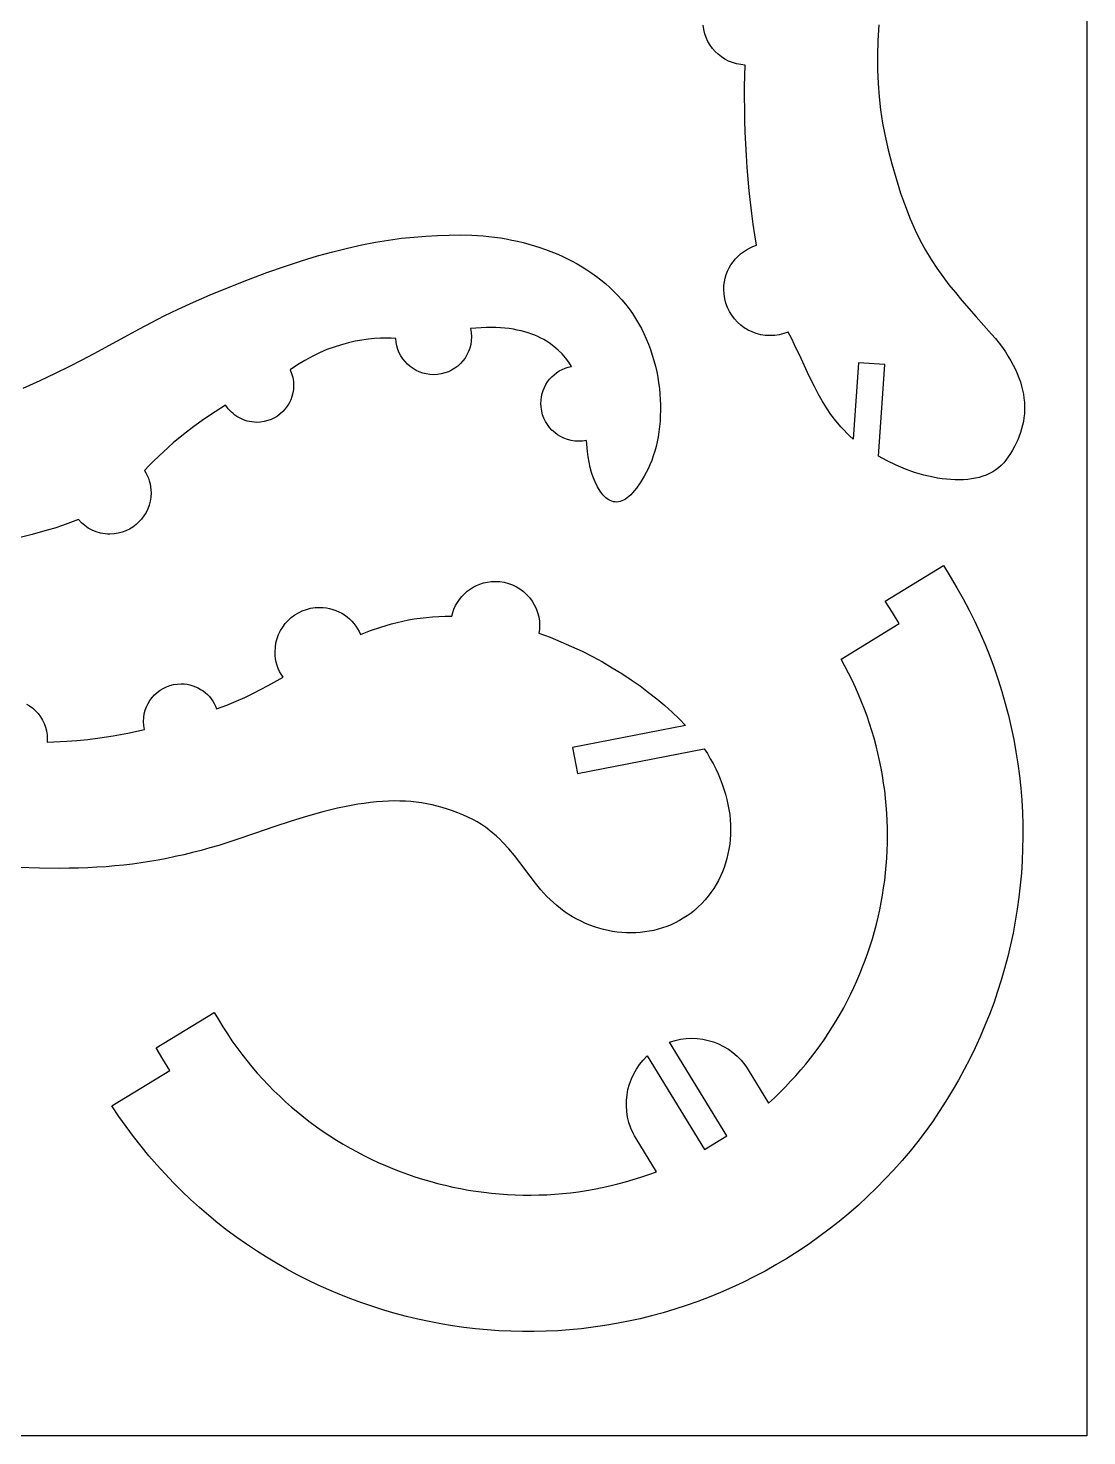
# Model space of a CAD drawing. Extents: x -3005 to 3005, y -2434 to 2434.
# Drawn here: x -1510 to -60, y -2434 to -505 of the extents above; entities that cross this region are included whole.
import ezdxf

# ---------------------------------------------------------------- set-up
doc = ezdxf.new("R2010")
doc.units = 0
doc.header["$MEASUREMENT"] = 0
doc.layers.get('0').update_dxf_attribs({"linetype": 'CONTINUOUS'})

msp = doc.modelspace()

# ---------------------------------------------------------------- linework, layer by layer
for p, q in [((-60.1, 2434), (-60.1, -2434)), ((-345, -501), (-346.2, -522.6)), ((-584.8, -507.4), (-585.6, -501.6)), ((-583.3, -513.1), (-584.8, -507.4)), ((-581.4, -518.5), (-583.3, -513.1)), ((-579, -523.7), (-581.4, -518.5)), ((-576.1, -528.6), (-579, -523.7)), ((-572.8, -533.2), (-576.1, -528.6)), ((-569.1, -537.4), (-572.8, -533.2)), ((-565, -541.3), (-569.1, -537.4)), ((-346.2, -522.6), (-346.7, -543)), ((-560.5, -544.8), (-565, -541.3)), ((-555.8, -547.9), (-560.5, -544.8)), ((-550.7, -550.5), (-555.8, -547.9)), ((-545.4, -552.7), (-550.7, -550.5)), ((-539.8, -554.3), (-545.4, -552.7)), ((-534, -555.4), (-539.8, -554.3)), ((-528.1, -556), (-534, -555.4)), ((-528.5, -570.4), (-528.1, -556)), ((-346.7, -543), (-346.7, -562.5)), ((-528.8, -585.3), (-528.5, -570.4)), ((-346.7, -562.5), (-345.9, -581.2)), ((-528.9, -600.6), (-528.8, -585.3)), ((-345.9, -581.2), (-344.6, -599.5)), ((-528.7, -616.1), (-528.9, -600.6)), ((-528.4, -631.9), (-528.7, -616.1)), ((-344.6, -599.5), (-342.5, -617.5)), ((-527.9, -647.9), (-528.4, -631.9)), ((-342.5, -617.5), (-339.8, -635.5)), ((-339.8, -635.5), (-336.3, -653.6)), ((-527.2, -664), (-527.9, -647.9)), ((-336.3, -653.6), (-332.1, -672.2)), ((-526.3, -680.1), (-527.2, -664)), ((-332.1, -672.2), (-327.1, -691.5)), ((-525.2, -696.3), (-526.3, -680.1)), ((-327.1, -691.5), (-321.4, -711.6)), ((-523.9, -712.3), (-525.2, -696.3)), ((-522.5, -728.2), (-523.9, -712.3)), ((-321.4, -711.6), (-315.1, -731.4)), ((-520.8, -743.8), (-522.5, -728.2)), ((-315.1, -731.4), (-308.7, -749.7)), ((-519, -759.2), (-520.8, -743.8)), ((-308.7, -749.7), (-302.1, -766.5)), ((-517.1, -774.2), (-519, -759.2)), ((-302.1, -766.5), (-295.3, -782)), ((-982.1, -791.6), (-965.6, -790.3)), ((-965.6, -790.3), (-949.5, -789.4)), ((-949.5, -789.4), (-933.7, -788.9)), ((-933.7, -788.9), (-918.2, -788.7)), ((-918.2, -788.7), (-902.6, -789)), ((-902.6, -789), (-887, -790.1)), ((-887, -790.1), (-871.3, -791.8)), ((-514.9, -788.8), (-517.1, -774.2)), ((-512.6, -802.9), (-514.9, -788.8)), ((-295.3, -782), (-288.2, -796.4)), ((-1092.8, -811.7), (-1072.6, -806.7)), ((-1072.6, -806.7), (-1053.1, -802.4)), ((-1053.1, -802.4), (-1034.5, -798.8)), ((-1034.5, -798.8), (-1016.4, -795.8)), ((-1016.4, -795.8), (-999, -793.4)), ((-999, -793.4), (-982.1, -791.6)), ((-871.3, -791.8), (-863.4, -792.9)), ((-863.4, -792.9), (-855.6, -794.3)), ((-855.6, -794.3), (-847.8, -795.8)), ((-847.8, -795.8), (-840, -797.4)), ((-840, -797.4), (-832.2, -799.3)), ((-832.2, -799.3), (-824.5, -801.3)), ((-824.5, -801.3), (-816.8, -803.6)), ((-816.8, -803.6), (-809.2, -806)), ((-809.2, -806), (-801.6, -808.6)), ((-801.6, -808.6), (-794.2, -811.4)), ((-530.5, -811.7), (-526.3, -809)), ((-526.3, -809), (-522, -806.7)), ((-522, -806.7), (-517.4, -804.6)), ((-517.4, -804.6), (-512.6, -802.9)), ((-288.2, -796.4), (-281, -809.8)), ((-281, -809.8), (-273.4, -822.5)), ((-1159, -831.8), (-1135.9, -824.2)), ((-1135.9, -824.2), (-1113.9, -817.5)), ((-1113.9, -817.5), (-1092.8, -811.7)), ((-794.2, -811.4), (-786.8, -814.4)), ((-786.8, -814.4), (-779.5, -817.6)), ((-779.5, -817.6), (-772.3, -821)), ((-772.3, -821), (-765.2, -824.6)), ((-765.2, -824.6), (-758.3, -828.4)), ((-758.3, -828.4), (-751.5, -832.4)), ((-547.5, -829.6), (-544.6, -825.5)), ((-544.6, -825.5), (-541.5, -821.7)), ((-541.5, -821.7), (-538.1, -818.1)), ((-538.1, -818.1), (-534.4, -814.8)), ((-534.4, -814.8), (-530.5, -811.7)), ((-273.4, -822.5), (-265.6, -834.4)), ((-1208.4, -849.7), (-1183.1, -840.2)), ((-1183.1, -840.2), (-1159, -831.8)), ((-751.5, -832.4), (-744.8, -836.6)), ((-744.8, -836.6), (-738.2, -841)), ((-738.2, -841), (-731.8, -845.6)), ((-731.8, -845.6), (-725.6, -850.4)), ((-556.4, -853), (-555.4, -848)), ((-555.4, -848), (-553.9, -843.1)), ((-553.9, -843.1), (-552.1, -838.4)), ((-552.1, -838.4), (-550, -833.9)), ((-550, -833.9), (-547.5, -829.6)), ((-265.6, -834.4), (-257.4, -845.9)), ((-257.4, -845.9), (-249, -856.9)), ((-1260.7, -870.9), (-1235, -860.2)), ((-1235, -860.2), (-1208.4, -849.7)), ((-725.6, -850.4), (-719.5, -855.4)), ((-719.5, -855.4), (-713.6, -860.7)), ((-713.6, -860.7), (-707.9, -866.1)), ((-707.9, -866.1), (-702.3, -871.8)), ((-557.3, -863.4), (-557.1, -858.1)), ((-556.9, -869.9), (-557.3, -863.4)), ((-557.1, -858.1), (-556.4, -853)), ((-249, -856.9), (-240.2, -867.8)), ((-240.2, -867.8), (-231.1, -878.7)), ((-1304.7, -890.6), (-1283.8, -881)), ((-1283.8, -881), (-1260.7, -870.9)), ((-702.3, -871.8), (-697, -877.6)), ((-697, -877.6), (-691.9, -883.7)), ((-691.9, -883.7), (-687, -890)), ((-556, -876.2), (-556.9, -869.9)), ((-554.4, -882.2), (-556, -876.2)), ((-552.3, -888.1), (-554.4, -882.2)), ((-231.1, -878.7), (-211.7, -900.8)), ((-1341.3, -908.7), (-1323.8, -899.8)), ((-1323.8, -899.8), (-1304.7, -890.6)), ((-687, -890), (-682.4, -896.5)), ((-682.4, -896.5), (-678.1, -903.2)), ((-678.1, -903.2), (-674.1, -910)), ((-549.6, -893.6), (-552.3, -888.1)), ((-546.5, -898.8), (-549.6, -893.6)), ((-542.8, -903.7), (-546.5, -898.8)), ((-538.7, -908.2), (-542.8, -903.7)), ((-211.7, -900.8), (-190.7, -924.5)), ((-1388.8, -934.2), (-1357.8, -917.3)), ((-1357.8, -917.3), (-1341.3, -908.7)), ((-896.8, -916.3), (-904.2, -917)), ((-904.2, -917), (-903.3, -922.6)), ((-903.3, -922.6), (-903, -928.4)), ((-889.6, -915.8), (-896.8, -916.3)), ((-882.6, -915.6), (-889.6, -915.8)), ((-875.9, -915.5), (-882.6, -915.6)), ((-869.4, -915.6), (-875.9, -915.5)), ((-863.1, -915.9), (-869.4, -915.6)), ((-857.1, -916.5), (-863.1, -915.9)), ((-851.2, -917.1), (-857.1, -916.5)), ((-845.6, -918), (-851.2, -917.1)), ((-840.2, -919), (-845.6, -918)), ((-835, -920.2), (-840.2, -919)), ((-830, -921.5), (-835, -920.2)), ((-825.2, -922.9), (-830, -921.5)), ((-820.5, -924.5), (-825.2, -922.9)), ((-816.1, -926.3), (-820.5, -924.5)), ((-674.1, -910), (-670.3, -916.9)), ((-670.3, -916.9), (-666.8, -924)), ((-666.8, -924), (-663.5, -931.2)), ((-534.2, -912.3), (-538.7, -908.2)), ((-529.4, -915.9), (-534.2, -912.3)), ((-524.1, -919.1), (-529.4, -915.9)), ((-518.6, -921.7), (-524.1, -919.1)), ((-512.8, -923.9), (-518.6, -921.7)), ((-506.7, -925.4), (-512.8, -923.9)), ((-500.5, -926.4), (-506.7, -925.4)), ((-481.3, -925.4), (-487.5, -926.4)), ((-475.2, -923.9), (-481.3, -925.4)), ((-469.4, -921.8), (-475.2, -923.9)), ((-464.8, -930.4), (-469.4, -921.8)), ((-190.7, -924.5), (-185.4, -930.8)), ((-1419.9, -951.1), (-1388.8, -934.2)), ((-1091, -942.3), (-1100.9, -945.9)), ((-1081.2, -939.1), (-1091, -942.3)), ((-1071.5, -936.5), (-1081.2, -939.1)), ((-1062.1, -934.4), (-1071.5, -936.5)), ((-1053, -932.8), (-1062.1, -934.4)), ((-1044.2, -931.5), (-1053, -932.8)), ((-1035.8, -930.7), (-1044.2, -931.5)), ((-1027.7, -930.3), (-1035.8, -930.7)), ((-1020.2, -930.2), (-1027.7, -930.3)), ((-1013.1, -930.4), (-1020.2, -930.2)), ((-1006.5, -930.8), (-1013.1, -930.4)), ((-1006, -935.9), (-1006.5, -930.8)), ((-1005, -940.9), (-1006, -935.9)), ((-1003.6, -945.6), (-1005, -940.9)), ((-905.3, -943.8), (-907, -948.6)), ((-904, -938.9), (-905.3, -943.8)), ((-903.2, -933.7), (-904, -938.9)), ((-903, -928.4), (-903.2, -933.7)), ((-811.9, -928.1), (-816.1, -926.3)), ((-807.8, -930.1), (-811.9, -928.1)), ((-803.9, -932.1), (-807.8, -930.1)), ((-796.7, -936.6), (-803.9, -932.1)), ((-790.1, -941.4), (-796.7, -936.6)), ((-784.1, -946.5), (-790.1, -941.4)), ((-663.5, -931.2), (-660.5, -938.5)), ((-660.5, -938.5), (-657.8, -945.9)), ((-494, -926.7), (-500.5, -926.4)), ((-487.5, -926.4), (-494, -926.7)), ((-460.4, -939.3), (-464.8, -930.4)), ((-451.6, -957.9), (-460.4, -939.3)), ((-185.4, -930.8), (-180.4, -936.9)), ((-180.4, -936.9), (-175.8, -943.1)), ((-175.8, -943.1), (-171.6, -949.1)), ((-1453.9, -968.9), (-1436.3, -959.9)), ((-1436.3, -959.9), (-1419.9, -951.1)), ((-1131.2, -960.6), (-1141.3, -966.8)), ((-1121.1, -955.1), (-1131.2, -960.6)), ((-1111, -950.2), (-1121.1, -955.1)), ((-1100.9, -945.9), (-1111, -950.2)), ((-1001.8, -950.1), (-1003.6, -945.6)), ((-999.5, -954.5), (-1001.8, -950.1)), ((-996.9, -958.5), (-999.5, -954.5)), ((-993.9, -962.3), (-996.9, -958.5)), ((-990.6, -965.8), (-993.9, -962.3)), ((-914.8, -961.4), (-918.1, -965.1)), ((-911.8, -957.4), (-914.8, -961.4)), ((-909.2, -953.1), (-911.8, -957.4)), ((-907, -948.6), (-909.2, -953.1)), ((-778.8, -951.8), (-784.1, -946.5)), ((-774, -957.3), (-778.8, -951.8)), ((-769.8, -963), (-774, -957.3)), ((-766.1, -968.8), (-769.8, -963)), ((-657.8, -945.9), (-655.3, -953.4)), ((-655.3, -953.4), (-653, -961)), ((-653, -961), (-651.1, -968.6)), ((-442.7, -977.2), (-451.6, -957.9)), ((-372.8, -963.9), (-380.1, -1068.4)), ((-336.8, -966.4), (-372.8, -963.9)), ((-171.6, -949.1), (-167.7, -955.1)), ((-167.7, -955.1), (-164.1, -961.1)), ((-164.1, -961.1), (-160.9, -967)), ((-1493.8, -988.1), (-1472.9, -978.3)), ((-1472.9, -978.3), (-1453.9, -968.9)), ((-1141.3, -966.8), (-1151.3, -973.7)), ((-1151.3, -973.7), (-1149.3, -978.7)), ((-1149.3, -978.7), (-1147.8, -984)), ((-986.9, -969), (-990.6, -965.8)), ((-983, -971.8), (-986.9, -969)), ((-978.8, -974.3), (-983, -971.8)), ((-974.4, -976.4), (-978.8, -974.3)), ((-969.7, -978), (-974.4, -976.4)), ((-964.9, -979.2), (-969.7, -978)), ((-959.9, -980), (-964.9, -979.2)), ((-954.7, -980.2), (-959.9, -980)), ((-949.5, -980), (-954.7, -980.2)), ((-944.3, -979.2), (-949.5, -980)), ((-939.3, -977.9), (-944.3, -979.2)), ((-934.6, -976.2), (-939.3, -977.9)), ((-930.1, -974), (-934.6, -976.2)), ((-925.8, -971.4), (-930.1, -974)), ((-921.8, -968.4), (-925.8, -971.4)), ((-918.1, -965.1), (-921.8, -968.4)), ((-795.9, -986.5), (-793, -983.2)), ((-793, -983.2), (-789.8, -980.3)), ((-789.8, -980.3), (-786.3, -977.5)), ((-786.3, -977.5), (-782.7, -975.1)), ((-782.7, -975.1), (-778.8, -973)), ((-778.8, -973), (-774.7, -971.3)), ((-774.7, -971.3), (-770.5, -969.8)), ((-770.5, -969.8), (-766.1, -968.8)), ((-651.1, -968.6), (-649.3, -976.2)), ((-649.3, -976.2), (-647.9, -983.8)), ((-438.1, -986.9), (-442.7, -977.2)), ((-345.6, -1092), (-336.8, -966.4)), ((-160.9, -967), (-158, -972.9)), ((-158, -972.9), (-155.4, -978.7)), ((-155.4, -978.7), (-153.1, -984.5)), ((-1517, -998.5), (-1493.8, -988.1)), ((-1147.8, -984), (-1146.9, -989.4)), ((-1146.8, -1000.3), (-1147.6, -1005.3)), ((-1146.9, -989.4), (-1146.6, -995.1)), ((-1146.6, -995.1), (-1146.8, -1000.3)), ((-806.1, -1005.9), (-804.7, -1001.7)), ((-804.7, -1001.7), (-803, -997.6)), ((-803, -997.6), (-800.9, -993.7)), ((-800.9, -993.7), (-798.6, -990)), ((-798.6, -990), (-795.9, -986.5)), ((-647.9, -983.8), (-646.6, -991.5)), ((-646.6, -991.5), (-645.6, -999.1)), ((-645.6, -999.1), (-644.9, -1006.8)), ((-433.2, -996.6), (-438.1, -986.9)), ((-428.1, -1006.3), (-433.2, -996.6)), ((-153.1, -984.5), (-151.1, -990.2)), ((-151.1, -990.2), (-149.4, -995.9)), ((-149.4, -995.9), (-148.1, -1001.5)), ((-148.1, -1001.5), (-147, -1007)), ((-1239.7, -1021.8), (-1254.2, -1031)), ((-1237.9, -1024.4), (-1239.7, -1021.8)), ((-1152.6, -1019.1), (-1155.2, -1023.3)), ((-1150.5, -1014.7), (-1152.6, -1019.1)), ((-1148.8, -1010.1), (-1150.5, -1014.7)), ((-1147.6, -1005.3), (-1148.8, -1010.1)), ((-807.9, -1019.6), (-807.7, -1014.9)), ((-807.6, -1024.9), (-807.9, -1019.6)), ((-807.7, -1014.9), (-807.1, -1010.4)), ((-807.1, -1010.4), (-806.1, -1005.9)), ((-644.9, -1006.8), (-644.4, -1014.3)), ((-644.4, -1014.3), (-644.1, -1021.9)), ((-644.1, -1021.9), (-644.1, -1029.4)), ((-422.7, -1015.9), (-428.1, -1006.3)), ((-416.9, -1025.4), (-422.7, -1015.9)), ((-147, -1007), (-146.2, -1012.5)), ((-146.2, -1012.5), (-145.6, -1018)), ((-145.6, -1018), (-145.4, -1023.3)), ((-1268.7, -1040.9), (-1283.1, -1051.3)), ((-1254.2, -1031), (-1268.7, -1040.9)), ((-1236, -1026.9), (-1237.9, -1024.4)), ((-1234, -1029.2), (-1236, -1026.9)), ((-1231.8, -1031.5), (-1234, -1029.2)), ((-1229.5, -1033.6), (-1231.8, -1031.5)), ((-1227, -1035.5), (-1229.5, -1033.6)), ((-1224.4, -1037.3), (-1227, -1035.5)), ((-1221.7, -1039), (-1224.4, -1037.3)), ((-1218.9, -1040.4), (-1221.7, -1039)), ((-1216, -1041.7), (-1218.9, -1040.4)), ((-1172.9, -1039.4), (-1177.3, -1041.5)), ((-1168.8, -1036.9), (-1172.9, -1039.4)), ((-1164.9, -1034), (-1168.8, -1036.9)), ((-1161.3, -1030.7), (-1164.9, -1034)), ((-1158.1, -1027.1), (-1161.3, -1030.7)), ((-1155.2, -1023.3), (-1158.1, -1027.1)), ((-806.8, -1030), (-807.6, -1024.9)), ((-805.6, -1035), (-806.8, -1030)), ((-803.8, -1039.7), (-805.6, -1035)), ((-801.6, -1044.3), (-803.8, -1039.7)), ((-644.3, -1036.8), (-644.7, -1044.1)), ((-644.1, -1029.4), (-644.3, -1036.8)), ((-410.6, -1034.6), (-416.9, -1025.4)), ((-403.9, -1043.6), (-410.6, -1034.6)), ((-146.2, -1039.2), (-147, -1044.3)), ((-145.7, -1033.9), (-146.2, -1039.2)), ((-145.4, -1028.7), (-145.7, -1033.9)), ((-145.4, -1023.3), (-145.4, -1028.7)), ((-1283.1, -1051.3), (-1297.4, -1062.3)), ((-1213.1, -1042.8), (-1216, -1041.7)), ((-1210, -1043.8), (-1213.1, -1042.8)), ((-1206.8, -1044.5), (-1210, -1043.8)), ((-1203.6, -1045), (-1206.8, -1044.5)), ((-1200.3, -1045.4), (-1203.6, -1045)), ((-1196.9, -1045.5), (-1200.3, -1045.4)), ((-1191.8, -1045.2), (-1196.9, -1045.5)), ((-1186.8, -1044.5), (-1191.8, -1045.2)), ((-1182, -1043.2), (-1186.8, -1044.5)), ((-1177.3, -1041.5), (-1182, -1043.2)), ((-799, -1048.5), (-801.6, -1044.3)), ((-796.1, -1052.5), (-799, -1048.5)), ((-792.7, -1056.2), (-796.1, -1052.5)), ((-789, -1059.6), (-792.7, -1056.2)), ((-785.1, -1062.5), (-789, -1059.6)), ((-646.2, -1058.4), (-647.3, -1065.3)), ((-645.3, -1051.3), (-646.2, -1058.4)), ((-644.7, -1044.1), (-645.3, -1051.3)), ((-396.6, -1052.2), (-403.9, -1043.6)), ((-392.7, -1056.4), (-396.6, -1052.2)), ((-388.7, -1060.5), (-392.7, -1056.4)), ((-384.5, -1064.5), (-388.7, -1060.5)), ((-150.9, -1059.5), (-152.6, -1064.4)), ((-149.4, -1054.5), (-150.9, -1059.5)), ((-148.1, -1049.4), (-149.4, -1054.5)), ((-147, -1044.3), (-148.1, -1049.4)), ((-1311.4, -1073.8), (-1325, -1085.8)), ((-1297.4, -1062.3), (-1311.4, -1073.8)), ((-780.8, -1065.1), (-785.1, -1062.5)), ((-776.3, -1067.3), (-780.8, -1065.1)), ((-771.5, -1069.1), (-776.3, -1067.3)), ((-766.5, -1070.3), (-771.5, -1069.1)), ((-761.4, -1071.1), (-766.5, -1070.3)), ((-756.1, -1071.4), (-761.4, -1071.1)), ((-750.8, -1071.1), (-756.1, -1071.4)), ((-745.6, -1070.3), (-750.8, -1071.1)), ((-744.1, -1085.5), (-745.6, -1070.3)), ((-650.2, -1078.8), (-651.9, -1085.2)), ((-648.6, -1072.1), (-650.2, -1078.8)), ((-647.3, -1065.3), (-648.6, -1072.1)), ((-380.1, -1068.4), (-384.5, -1064.5)), ((-159.2, -1078.8), (-161.8, -1083.5)), ((-156.8, -1074.1), (-159.2, -1078.8)), ((-154.6, -1069.3), (-156.8, -1074.1)), ((-152.6, -1064.4), (-154.6, -1069.3)), ((-1338.2, -1098.4), (-1344.6, -1104.8)), ((-1325, -1085.8), (-1338.2, -1098.4)), ((-743, -1092.9), (-744.1, -1085.5)), ((-741.8, -1100.2), (-743, -1092.9)), ((-656.1, -1097.6), (-658.5, -1103.5)), ((-653.9, -1091.5), (-656.1, -1097.6)), ((-651.9, -1085.2), (-653.9, -1091.5)), ((-333.5, -1098.4), (-345.6, -1092)), ((-321.2, -1104.3), (-333.5, -1098.4)), ((-170.9, -1097.2), (-174, -1101)), ((-167.7, -1092.7), (-170.9, -1097.2)), ((-164.7, -1088.1), (-167.7, -1092.7)), ((-161.8, -1083.5), (-164.7, -1088.1)), ((-1344.6, -1104.8), (-1350.8, -1111.4)), ((-1350.8, -1111.4), (-1348.8, -1114.8)), ((-1348.8, -1114.8), (-1347, -1118.3)), ((-1347, -1118.3), (-1345.5, -1122)), ((-740.2, -1107.3), (-741.8, -1100.2)), ((-738.4, -1114.2), (-740.2, -1107.3)), ((-736.1, -1120.8), (-738.4, -1114.2)), ((-661.1, -1109.1), (-666.5, -1119.4)), ((-658.5, -1103.5), (-661.1, -1109.1)), ((-308.6, -1109.5), (-321.2, -1104.3)), ((-296, -1114), (-308.6, -1109.5)), ((-289.6, -1115.9), (-296, -1114)), ((-283.3, -1117.7), (-289.6, -1115.9)), ((-277, -1119.3), (-283.3, -1117.7)), ((-197.9, -1117.7), (-202.6, -1119.4)), ((-193.3, -1115.6), (-197.9, -1117.7)), ((-189, -1113.3), (-193.3, -1115.6)), ((-184.9, -1110.7), (-189, -1113.3)), ((-181, -1107.8), (-184.9, -1110.7)), ((-177.4, -1104.6), (-181, -1107.8)), ((-174, -1101), (-177.4, -1104.6)), ((-1345.5, -1122), (-1344.2, -1125.8)), ((-1344.2, -1125.8), (-1343.2, -1129.7)), ((-1343.2, -1129.7), (-1342.4, -1133.7)), ((-1342.4, -1133.7), (-1342, -1137.9)), ((-733.5, -1127.2), (-736.1, -1120.8)), ((-730.2, -1133.9), (-733.5, -1127.2)), ((-726.7, -1139.7), (-730.2, -1133.9)), ((-677.1, -1135.9), (-679.7, -1139.1)), ((-671.9, -1128.3), (-677.1, -1135.9)), ((-666.5, -1119.4), (-671.9, -1128.3)), ((-270.8, -1120.7), (-277, -1119.3)), ((-264.5, -1121.8), (-270.8, -1120.7)), ((-258.4, -1122.8), (-264.5, -1121.8)), ((-252.3, -1123.5), (-258.4, -1122.8)), ((-246.3, -1124), (-252.3, -1123.5)), ((-240.4, -1124.3), (-246.3, -1124)), ((-234.6, -1124.4), (-240.4, -1124.3)), ((-228.9, -1124.2), (-234.6, -1124.4)), ((-223.3, -1123.8), (-228.9, -1124.2)), ((-217.9, -1123.1), (-223.3, -1123.8)), ((-212.7, -1122.1), (-217.9, -1123.1)), ((-207.5, -1120.9), (-212.7, -1122.1)), ((-202.6, -1119.4), (-207.5, -1120.9)), ((-1343, -1153.4), (-1344.3, -1158.8)), ((-1342.1, -1147.8), (-1343, -1153.4)), ((-1341.8, -1142), (-1342.1, -1147.8)), ((-1342, -1137.9), (-1341.8, -1142)), ((-723, -1144.7), (-726.7, -1139.7)), ((-721, -1146.8), (-723, -1144.7)), ((-719, -1148.7), (-721, -1146.8)), ((-717, -1150.3), (-719, -1148.7)), ((-715, -1151.7), (-717, -1150.3)), ((-712.9, -1152.8), (-715, -1151.7)), ((-710.7, -1153.7), (-712.9, -1152.8)), ((-708.5, -1154.3), (-710.7, -1153.7)), ((-706.3, -1154.6), (-708.5, -1154.3)), ((-704, -1154.7), (-706.3, -1154.6)), ((-701.7, -1154.5), (-704, -1154.7)), ((-699.4, -1154), (-701.7, -1154.5)), ((-697.1, -1153.2), (-699.4, -1154)), ((-694.7, -1152.1), (-697.1, -1153.2)), ((-692.2, -1150.7), (-694.7, -1152.1)), ((-689.8, -1149), (-692.2, -1150.7)), ((-687.3, -1147), (-689.8, -1149)), ((-684.8, -1144.7), (-687.3, -1147)), ((-682.2, -1142.1), (-684.8, -1144.7)), ((-679.7, -1139.1), (-682.2, -1142.1)), ((-1351.5, -1173.6), (-1354.7, -1178)), ((-1348.6, -1169), (-1351.5, -1173.6)), ((-1346.2, -1164), (-1348.6, -1169)), ((-1344.3, -1158.8), (-1346.2, -1164)), ((-1483.9, -1193.4), (-1504.5, -1199)), ((-1473.4, -1190.3), (-1483.9, -1193.4)), ((-1462.9, -1186.8), (-1473.4, -1190.3)), ((-1452.2, -1182.9), (-1462.9, -1186.8)), ((-1441.4, -1178.6), (-1452.2, -1182.9)), ((-1437.3, -1183), (-1441.4, -1178.6)), ((-1432.7, -1186.9), (-1437.3, -1183)), ((-1427.8, -1190.3), (-1432.7, -1186.9)), ((-1422.4, -1193.2), (-1427.8, -1190.3)), ((-1416.8, -1195.5), (-1422.4, -1193.2)), ((-1410.9, -1197.2), (-1416.8, -1195.5)), ((-1376.3, -1194.1), (-1381.5, -1196)), ((-1371.4, -1191.7), (-1376.3, -1194.1)), ((-1366.7, -1188.9), (-1371.4, -1191.7)), ((-1362.4, -1185.6), (-1366.7, -1188.9)), ((-1358.4, -1182), (-1362.4, -1185.6)), ((-1354.7, -1178), (-1358.4, -1182)), ((-1504.5, -1199), (-1524.7, -1204.2)), ((-1404.7, -1198.2), (-1410.9, -1197.2)), ((-1401.5, -1198.5), (-1404.7, -1198.2)), ((-1398.3, -1198.6), (-1401.5, -1198.5)), ((-1392.5, -1198.3), (-1398.3, -1198.6)), ((-1386.9, -1197.4), (-1392.5, -1198.3)), ((-1381.5, -1196), (-1386.9, -1197.4)), ((-336.1, -1290.5), (-256.6, -1241.8)), ((-256.6, -1241.8), (-247.1, -1256.9)), ((-904.9, -1274), (-900.6, -1271.3)), ((-900.6, -1271.3), (-896, -1269)), ((-896, -1269), (-891.3, -1267)), ((-891.3, -1267), (-886.3, -1265.5)), ((-886.3, -1265.5), (-881.2, -1264.3)), ((-881.2, -1264.3), (-875.9, -1263.6)), ((-875.9, -1263.6), (-870.5, -1263.4)), ((-870.5, -1263.4), (-864.3, -1263.7)), ((-864.3, -1263.7), (-858.2, -1264.6)), ((-858.2, -1264.6), (-852.4, -1266.1)), ((-852.4, -1266.1), (-846.8, -1268.2)), ((-846.8, -1268.2), (-841.5, -1270.7)), ((-841.5, -1270.7), (-836.5, -1273.8)), ((-247.1, -1256.9), (-238.1, -1272)), ((-238.1, -1272), (-229.5, -1287.4)), ((-922.3, -1292.2), (-919.4, -1288)), ((-919.4, -1288), (-916.2, -1284)), ((-916.2, -1284), (-912.7, -1280.4)), ((-912.7, -1280.4), (-908.9, -1277)), ((-908.9, -1277), (-904.9, -1274)), ((-836.5, -1273.8), (-831.8, -1277.3)), ((-831.8, -1277.3), (-827.5, -1281.2)), ((-827.5, -1281.2), (-823.5, -1285.6)), ((-823.5, -1285.6), (-820, -1290.3)), ((-820, -1290.3), (-817, -1295.3)), ((-326.4, -1305.8), (-336.1, -1290.5)), ((-229.5, -1287.4), (-221.3, -1302.8)), ((-1149.7, -1312.9), (-1145.1, -1309.4)), ((-1145.1, -1309.4), (-1140, -1306.4)), ((-1140, -1306.4), (-1134.7, -1303.8)), ((-1134.7, -1303.8), (-1129.1, -1301.8)), ((-1129.1, -1301.8), (-1123.3, -1300.3)), ((-1123.3, -1300.3), (-1117.2, -1299.3)), ((-1117.2, -1299.3), (-1111, -1299)), ((-1111, -1299), (-1106.3, -1299.2)), ((-1106.3, -1299.2), (-1101.7, -1299.7)), ((-1101.7, -1299.7), (-1097.3, -1300.6)), ((-1097.3, -1300.6), (-1092.9, -1301.8)), ((-1092.9, -1301.8), (-1088.7, -1303.2)), ((-1088.7, -1303.2), (-1084.6, -1305)), ((-1084.6, -1305), (-1080.7, -1307.1)), ((-1080.7, -1307.1), (-1077, -1309.4)), ((-1077, -1309.4), (-1073.4, -1312)), ((-956.3, -1311.9), (-947.7, -1311.4)), ((-947.7, -1311.4), (-938.9, -1311.1)), ((-938.9, -1311.1), (-930, -1311.2)), ((-930, -1311.2), (-928.7, -1306.1)), ((-928.7, -1306.1), (-926.9, -1301.3)), ((-926.9, -1301.3), (-924.8, -1296.6)), ((-924.8, -1296.6), (-922.3, -1292.2)), ((-817, -1295.3), (-814.4, -1300.6)), ((-814.4, -1300.6), (-812.4, -1306.2)), ((-812.4, -1306.2), (-810.9, -1312)), ((-317.2, -1321.3), (-326.4, -1305.8)), ((-221.3, -1302.8), (-213.6, -1318.4)), ((-1164.6, -1330.9), (-1161.5, -1325.9)), ((-1161.5, -1325.9), (-1158, -1321.2)), ((-1158, -1321.2), (-1154.1, -1316.9)), ((-1154.1, -1316.9), (-1149.7, -1312.9)), ((-1073.4, -1312), (-1070.1, -1314.8)), ((-1070.1, -1314.8), (-1066.9, -1317.9)), ((-1066.9, -1317.9), (-1064, -1321.2)), ((-1064, -1321.2), (-1061.3, -1324.7)), ((-1061.3, -1324.7), (-1058.9, -1328.3)), ((-1058.9, -1328.3), (-1056.8, -1332.2)), ((-1041.4, -1330.9), (-1027.2, -1326)), ((-1027.2, -1326), (-1019.9, -1323.7)), ((-1019.9, -1323.7), (-1012.5, -1321.6)), ((-1012.5, -1321.6), (-1004.9, -1319.6)), ((-1004.9, -1319.6), (-997.2, -1317.9)), ((-997.2, -1317.9), (-989.3, -1316.2)), ((-989.3, -1316.2), (-981.3, -1314.8)), ((-981.3, -1314.8), (-973.1, -1313.6)), ((-973.1, -1313.6), (-964.8, -1312.7)), ((-964.8, -1312.7), (-956.3, -1311.9)), ((-810.9, -1312), (-809.9, -1318.1)), ((-809.8, -1329.5), (-810.5, -1334.5)), ((-809.9, -1318.1), (-809.6, -1324.3)), ((-809.6, -1324.3), (-809.8, -1329.5)), ((-396.7, -1370), (-317.2, -1321.3)), ((-213.6, -1318.4), (-206.4, -1334.2)), ((-1171.6, -1353.7), (-1170.7, -1347.7)), ((-1170.7, -1347.7), (-1169.2, -1341.8)), ((-1169.2, -1341.8), (-1167.1, -1336.2)), ((-1167.1, -1336.2), (-1164.6, -1330.9)), ((-1056.8, -1332.2), (-1054.9, -1336.2)), ((-1054.9, -1336.2), (-1041.4, -1330.9)), ((-810.5, -1334.5), (-795.4, -1340)), ((-795.4, -1340), (-780.5, -1346)), ((-780.5, -1346), (-765.9, -1352.4)), ((-206.4, -1334.2), (-199.5, -1350)), ((-1171.9, -1359.9), (-1171.6, -1353.7)), ((-1171.7, -1364.7), (-1171.9, -1359.9)), ((-1171.2, -1369.4), (-1171.7, -1364.7)), ((-765.9, -1352.4), (-751.5, -1359.2)), ((-751.5, -1359.2), (-737.3, -1366.3)), ((-737.3, -1366.3), (-723.5, -1373.8)), ((-199.5, -1350), (-193.1, -1366)), ((-193.1, -1366), (-187.1, -1382)), ((-1170.3, -1373.9), (-1171.2, -1369.4)), ((-1169.1, -1378.4), (-1170.3, -1373.9)), ((-1167.5, -1382.7), (-1169.1, -1378.4)), ((-1165.7, -1386.8), (-1167.5, -1382.7)), ((-1163.5, -1390.7), (-1165.7, -1386.8)), ((-723.5, -1373.8), (-710.1, -1381.6)), ((-710.1, -1381.6), (-697, -1389.7)), ((-391.4, -1379.6), (-396.7, -1370)), ((-386.4, -1389.2), (-391.4, -1379.6)), ((-187.1, -1382), (-181.6, -1398.2)), ((-1325.3, -1410), (-1320.8, -1407.8)), ((-1320.8, -1407.8), (-1316, -1406)), ((-1316, -1406), (-1311.1, -1404.8)), ((-1311.1, -1404.8), (-1306, -1404)), ((-1306, -1404), (-1300.7, -1403.7)), ((-1300.7, -1403.7), (-1296.5, -1403.9)), ((-1296.5, -1403.9), (-1292.5, -1404.4)), ((-1292.5, -1404.4), (-1288.5, -1405.2)), ((-1288.5, -1405.2), (-1284.6, -1406.3)), ((-1284.6, -1406.3), (-1280.9, -1407.7)), ((-1280.9, -1407.7), (-1277.3, -1409.3)), ((-1191.7, -1411.7), (-1181.5, -1406.2)), ((-1181.5, -1406.2), (-1161.1, -1394.5)), ((-1161.1, -1394.5), (-1163.5, -1390.7)), ((-697, -1389.7), (-684.3, -1398.1)), ((-684.3, -1398.1), (-672.1, -1406.6)), ((-672.1, -1406.6), (-660.3, -1415.4)), ((-381.6, -1398.9), (-386.4, -1389.2)), ((-377.1, -1408.7), (-381.6, -1398.9)), ((-181.6, -1398.2), (-176.5, -1414.4)), ((-1346, -1430.7), (-1343.4, -1426.4)), ((-1343.4, -1426.4), (-1340.4, -1422.5)), ((-1340.4, -1422.5), (-1337.1, -1418.8)), ((-1337.1, -1418.8), (-1333.5, -1415.5)), ((-1333.5, -1415.5), (-1329.5, -1412.5)), ((-1329.5, -1412.5), (-1325.3, -1410)), ((-1277.3, -1409.3), (-1273.9, -1411.3)), ((-1273.9, -1411.3), (-1270.6, -1413.4)), ((-1270.6, -1413.4), (-1267.5, -1415.8)), ((-1267.5, -1415.8), (-1264.7, -1418.5)), ((-1264.7, -1418.5), (-1262, -1421.3)), ((-1262, -1421.3), (-1259.5, -1424.3)), ((-1259.5, -1424.3), (-1257.3, -1427.6)), ((-1225.1, -1427.7), (-1213.2, -1422.4)), ((-1213.2, -1422.4), (-1202.2, -1417.1)), ((-1202.2, -1417.1), (-1191.7, -1411.7)), ((-660.3, -1415.4), (-649.1, -1424.3)), ((-649.1, -1424.3), (-638.3, -1433.3)), ((-372.7, -1418.5), (-377.1, -1408.7)), ((-368.6, -1428.3), (-372.7, -1418.5)), ((-176.5, -1414.4), (-171.8, -1430.8)), ((-1512.5, -1431.4), (-1508.1, -1434.1)), ((-1508.1, -1434.1), (-1503.9, -1437.2)), ((-1503.9, -1437.2), (-1500, -1440.8)), ((-1500, -1440.8), (-1496.5, -1444.6)), ((-1496.5, -1444.6), (-1493.3, -1448.8)), ((-1351.9, -1450), (-1351.2, -1444.9)), ((-1351.2, -1444.9), (-1349.9, -1439.9)), ((-1349.9, -1439.9), (-1348.2, -1435.2)), ((-1348.2, -1435.2), (-1346, -1430.7)), ((-1257.3, -1427.6), (-1255.3, -1430.9)), ((-1255.3, -1430.9), (-1253.6, -1434.5)), ((-1253.6, -1434.5), (-1252.1, -1438.2)), ((-1252.1, -1438.2), (-1237.9, -1432.9)), ((-1237.9, -1432.9), (-1225.1, -1427.7)), ((-638.3, -1433.3), (-628.2, -1442.4)), ((-628.2, -1442.4), (-618.7, -1451.6)), ((-364.8, -1438.3), (-368.6, -1428.3)), ((-361.1, -1448.2), (-364.8, -1438.3)), ((-171.8, -1430.8), (-167.5, -1447.1)), ((-1493.3, -1448.8), (-1490.6, -1453.3)), ((-1490.6, -1453.3), (-1488.3, -1458.1)), ((-1488.3, -1458.1), (-1486.5, -1463.1)), ((-1486.5, -1463.1), (-1485.1, -1468.3)), ((-1352.2, -1455.2), (-1351.9, -1450)), ((-1351.9, -1460.8), (-1352.2, -1455.2)), ((-1351, -1466.2), (-1351.9, -1460.8)), ((-609.8, -1460.8), (-764.8, -1491)), ((-618.7, -1451.6), (-609.8, -1460.8)), ((-357.7, -1458.3), (-361.1, -1448.2)), ((-354.5, -1468.3), (-357.7, -1458.3)), ((-167.5, -1447.1), (-163.7, -1463.6)), ((-163.7, -1463.6), (-160.2, -1480.1)), ((-1485.1, -1468.3), (-1484.3, -1473.7)), ((-1484.3, -1473.7), (-1484, -1479.3)), ((-1484, -1479.3), (-1484.2, -1483.8)), ((-1484.2, -1483.8), (-1457.4, -1482.5)), ((-1457.4, -1482.5), (-1443.3, -1481.5)), ((-1443.3, -1481.5), (-1428.2, -1480)), ((-1428.2, -1480), (-1411.8, -1477.9)), ((-1411.8, -1477.9), (-1393.7, -1475)), ((-1393.7, -1475), (-1373.6, -1471.1)), ((-1373.6, -1471.1), (-1351, -1466.2)), ((-351.5, -1478.4), (-354.5, -1468.3)), ((-348.8, -1488.6), (-351.5, -1478.4)), ((-160.2, -1480.1), (-157.2, -1496.7)), ((-764.8, -1491), (-757.9, -1526.4)), ((-757.9, -1526.4), (-584.3, -1492.6)), ((-584.3, -1492.6), (-579.9, -1499.4)), ((-579.9, -1499.4), (-575.8, -1506.3)), ((-346.3, -1498.7), (-348.8, -1488.6)), ((-344, -1508.9), (-346.3, -1498.7)), ((-157.2, -1496.7), (-154.6, -1513.2)), ((-575.8, -1506.3), (-571.9, -1513.1)), ((-571.9, -1513.1), (-568.4, -1520.1)), ((-568.4, -1520.1), (-565.1, -1527)), ((-341.9, -1519.1), (-344, -1508.9)), ((-340.1, -1529.4), (-341.9, -1519.1)), ((-154.6, -1513.2), (-152.5, -1529.9)), ((-565.1, -1527), (-562.1, -1534)), ((-562.1, -1534), (-559.5, -1541)), ((-559.5, -1541), (-557.1, -1548)), ((-338.5, -1539.6), (-340.1, -1529.4)), ((-337, -1549.9), (-338.5, -1539.6)), ((-152.5, -1529.9), (-150.7, -1546.5)), ((-557.1, -1548), (-555, -1555)), ((-555, -1555), (-553.1, -1562)), ((-553.1, -1562), (-551.6, -1569)), ((-335.9, -1560.2), (-337, -1549.9)), ((-334.9, -1570.5), (-335.9, -1560.2)), ((-150.7, -1546.5), (-149.3, -1563.2)), ((-1106.4, -1579.2), (-1127.5, -1585.1)), ((-1086.6, -1574.3), (-1106.4, -1579.2)), ((-1077.1, -1572.3), (-1086.6, -1574.3)), ((-1067.8, -1570.4), (-1077.1, -1572.3)), ((-1058.8, -1568.8), (-1067.8, -1570.4)), ((-1050, -1567.5), (-1058.8, -1568.8)), ((-1041.4, -1566.3), (-1050, -1567.5)), ((-1033, -1565.5), (-1041.4, -1566.3)), ((-1024.8, -1564.8), (-1033, -1565.5)), ((-1016.7, -1564.4), (-1024.8, -1564.8)), ((-1008.9, -1564.2), (-1016.7, -1564.4)), ((-1001.1, -1564.3), (-1008.9, -1564.2)), ((-993.5, -1564.6), (-1001.1, -1564.3)), ((-986, -1565.1), (-993.5, -1564.6)), ((-978.7, -1565.9), (-986, -1565.1)), ((-971.4, -1566.9), (-978.7, -1565.9)), ((-964.2, -1568.1), (-971.4, -1566.9)), ((-957, -1569.6), (-964.2, -1568.1)), ((-949.9, -1571.3), (-957, -1569.6)), ((-942.9, -1573.2), (-949.9, -1571.3)), ((-935.8, -1575.4), (-942.9, -1573.2)), ((-928.8, -1577.8), (-935.8, -1575.4)), ((-921.7, -1580.4), (-928.8, -1577.8)), ((-914.7, -1583.3), (-921.7, -1580.4)), ((-551.6, -1569), (-550.3, -1576)), ((-550.3, -1576), (-549.3, -1582.9)), ((-334.1, -1580.8), (-334.9, -1570.5)), ((-333.6, -1591.1), (-334.1, -1580.8)), ((-149.3, -1563.2), (-148.4, -1579.8)), ((-148.4, -1579.8), (-147.9, -1596.5)), ((-1173.6, -1599.7), (-1198.8, -1608.4)), ((-1149.8, -1591.9), (-1173.6, -1599.7)), ((-1127.5, -1585.1), (-1149.8, -1591.9)), ((-907.8, -1586.3), (-914.7, -1583.3)), ((-901.3, -1589.6), (-907.8, -1586.3)), ((-895.1, -1593), (-901.3, -1589.6)), ((-889.3, -1596.6), (-895.1, -1593)), ((-883.8, -1600.3), (-889.3, -1596.6)), ((-878.5, -1604.2), (-883.8, -1600.3)), ((-549.3, -1582.9), (-548.6, -1589.9)), ((-548.6, -1589.9), (-548.2, -1596.7)), ((-548.2, -1596.7), (-548.1, -1603.5)), ((-333.3, -1601.3), (-333.6, -1591.1)), ((-147.9, -1596.5), (-147.8, -1613.2)), ((-1224.3, -1617.2), (-1249.1, -1625)), ((-1198.8, -1608.4), (-1224.3, -1617.2)), ((-873.5, -1608.2), (-878.5, -1604.2)), ((-868.8, -1612.4), (-873.5, -1608.2)), ((-864.3, -1616.6), (-868.8, -1612.4)), ((-859.9, -1621), (-864.3, -1616.6)), ((-548.6, -1617), (-549.3, -1623.6)), ((-548.2, -1610.3), (-548.6, -1617)), ((-548.1, -1603.5), (-548.2, -1610.3)), ((-333.2, -1611.6), (-333.3, -1601.3)), ((-333.3, -1621.9), (-333.2, -1611.6)), ((-147.8, -1613.2), (-148, -1629.8)), ((-1296.9, -1637.9), (-1308.7, -1640.5)), ((-1285.1, -1635), (-1296.9, -1637.9)), ((-1273.2, -1631.9), (-1285.1, -1635)), ((-1261.2, -1628.6), (-1273.2, -1631.9)), ((-1249.1, -1625), (-1261.2, -1628.6)), ((-851.8, -1629.9), (-859.9, -1621)), ((-844.2, -1639.1), (-851.8, -1629.9)), ((-836.9, -1648.5), (-844.2, -1639.1)), ((-551.6, -1636.6), (-553.1, -1642.9)), ((-550.3, -1630.1), (-551.6, -1636.6)), ((-549.3, -1623.6), (-550.3, -1630.1)), ((-334.2, -1642.4), (-333.6, -1632.2)), ((-333.6, -1632.2), (-333.3, -1621.9)), ((-148, -1629.8), (-148.7, -1646.4)), ((-1494.6, -1656.2), (-1523.2, -1655.2)), ((-1467.3, -1656.6), (-1494.6, -1656.2)), ((-1454.1, -1656.5), (-1467.3, -1656.6)), ((-1441.1, -1656.2), (-1454.1, -1656.5)), ((-1428.4, -1655.7), (-1441.1, -1656.2)), ((-1415.9, -1655.1), (-1428.4, -1655.7)), ((-1403.5, -1654.3), (-1415.9, -1655.1)), ((-1391.4, -1653.3), (-1403.5, -1654.3)), ((-1379.3, -1652), (-1391.4, -1653.3)), ((-1367.4, -1650.6), (-1379.3, -1652)), ((-1355.6, -1649), (-1367.4, -1650.6)), ((-1343.8, -1647.2), (-1355.6, -1649)), ((-1332.1, -1645.2), (-1343.8, -1647.2)), ((-1320.4, -1643), (-1332.1, -1645.2)), ((-1308.7, -1640.5), (-1320.4, -1643)), ((-822.7, -1667.4), (-836.9, -1648.5)), ((-556.9, -1655.3), (-559.2, -1661.4)), ((-554.9, -1649.2), (-556.9, -1655.3)), ((-553.1, -1642.9), (-554.9, -1649.2)), ((-335.9, -1662.8), (-334.9, -1652.6)), ((-334.9, -1652.6), (-334.2, -1642.4)), ((-148.7, -1646.4), (-149.8, -1663)), ((-815.4, -1676.8), (-822.7, -1667.4)), ((-807.8, -1686), (-815.4, -1676.8)), ((-564.7, -1673.1), (-567.8, -1678.7)), ((-561.8, -1667.3), (-564.7, -1673.1)), ((-559.2, -1661.4), (-561.8, -1667.3)), ((-338.4, -1683.1), (-337, -1673)), ((-337, -1673), (-335.9, -1662.8)), ((-149.8, -1663), (-151.3, -1679.5)), ((-799.6, -1694.9), (-807.8, -1686)), ((-795.3, -1699.3), (-799.6, -1694.9)), ((-578.9, -1694.7), (-583, -1699.7)), ((-574.9, -1689.5), (-578.9, -1694.7)), ((-571.2, -1684.2), (-574.9, -1689.5)), ((-567.8, -1678.7), (-571.2, -1684.2)), ((-341.8, -1703.3), (-340, -1693.2)), ((-340, -1693.2), (-338.4, -1683.1)), ((-153.2, -1696), (-155.5, -1712.5)), ((-151.3, -1679.5), (-153.2, -1696)), ((-790.8, -1703.5), (-795.3, -1699.3)), ((-786, -1707.6), (-790.8, -1703.5)), ((-781.1, -1711.6), (-786, -1707.6)), ((-775.8, -1715.5), (-781.1, -1711.6)), ((-770.3, -1719.3), (-775.8, -1715.5)), ((-597.2, -1713.6), (-602.2, -1717.7)), ((-592.3, -1709.3), (-597.2, -1713.6)), ((-587.6, -1704.6), (-592.3, -1709.3)), ((-583, -1699.7), (-587.6, -1704.6)), ((-346, -1723.3), (-343.8, -1713.3)), ((-343.8, -1713.3), (-341.8, -1703.3)), ((-155.5, -1712.5), (-158.1, -1728.9)), ((-764.6, -1722.8), (-770.3, -1719.3)), ((-758.7, -1726.1), (-764.6, -1722.8)), ((-752.8, -1729.1), (-758.7, -1726.1)), ((-746.8, -1731.9), (-752.8, -1729.1)), ((-740.7, -1734.4), (-746.8, -1731.9)), ((-734.6, -1736.6), (-740.7, -1734.4)), ((-629.5, -1733.7), (-635.3, -1736.1)), ((-623.8, -1731.1), (-629.5, -1733.7)), ((-618.2, -1728.1), (-623.8, -1731.1)), ((-612.8, -1724.9), (-618.2, -1728.1)), ((-607.4, -1721.4), (-612.8, -1724.9)), ((-602.2, -1717.7), (-607.4, -1721.4)), ((-351, -1743.1), (-348.4, -1733.2)), ((-348.4, -1733.2), (-346, -1723.3)), ((-158.1, -1728.9), (-161.2, -1745.2)), ((-728.4, -1738.6), (-734.6, -1736.6)), ((-722.2, -1740.3), (-728.4, -1738.6)), ((-715.9, -1741.8), (-722.2, -1740.3)), ((-709.6, -1743), (-715.9, -1741.8)), ((-703.3, -1743.9), (-709.6, -1743)), ((-697, -1744.5), (-703.3, -1743.9)), ((-690.6, -1744.9), (-697, -1744.5)), ((-684.3, -1745), (-690.6, -1744.9)), ((-678, -1744.9), (-684.3, -1745)), ((-671.8, -1744.4), (-678, -1744.9)), ((-665.6, -1743.7), (-671.8, -1744.4)), ((-659.4, -1742.7), (-665.6, -1743.7)), ((-653.3, -1741.5), (-659.4, -1742.7)), ((-647.2, -1740), (-653.3, -1741.5)), ((-641.2, -1738.2), (-647.2, -1740)), ((-635.3, -1736.1), (-641.2, -1738.2)), ((-356.9, -1762.7), (-353.9, -1752.9)), ((-353.9, -1752.9), (-351, -1743.1)), ((-161.2, -1745.2), (-164.7, -1761.4)), ((-363.5, -1782.1), (-360.1, -1772.4)), ((-360.1, -1772.4), (-356.9, -1762.7)), ((-164.7, -1761.4), (-168.5, -1777.5)), ((-371, -1801.1), (-367.2, -1791.6)), ((-367.2, -1791.6), (-363.5, -1782.1)), ((-168.5, -1777.5), (-172.7, -1793.6)), ((-379.3, -1819.9), (-375, -1810.6)), ((-375, -1810.6), (-371, -1801.1)), ((-177.4, -1809.5), (-182.4, -1825.3)), ((-172.7, -1793.6), (-177.4, -1809.5)), ((-388.3, -1838.4), (-383.7, -1829.2)), ((-383.7, -1829.2), (-379.3, -1819.9)), ((-182.4, -1825.3), (-187.7, -1841)), ((-398.1, -1856.5), (-393.1, -1847.5)), ((-393.1, -1847.5), (-388.3, -1838.4)), ((-187.7, -1841), (-193.5, -1856.6)), ((-1334.8, -1902.6), (-1255.3, -1853.9)), ((-1255.3, -1853.9), (-1249.5, -1863.8)), ((-1249.5, -1863.8), (-1243.5, -1873.6)), ((-408.7, -1874.2), (-403.3, -1865.4)), ((-403.3, -1865.4), (-398.1, -1856.5)), ((-193.5, -1856.6), (-199.7, -1872)), ((-1243.5, -1873.6), (-1237.3, -1883.2)), ((-1237.3, -1883.2), (-1231, -1892.7)), ((-616.6, -1890.7), (-608.9, -1889.7)), ((-608.9, -1889.7), (-601.3, -1889.4)), ((-601.3, -1889.4), (-593.7, -1889.7)), ((-593.7, -1889.7), (-586.2, -1890.6)), ((-420.1, -1891.4), (-414.3, -1882.9)), ((-414.3, -1882.9), (-408.7, -1874.2)), ((-206.2, -1887.3), (-213.1, -1902.5)), ((-199.7, -1872), (-206.2, -1887.3)), ((-1325.6, -1918.1), (-1334.8, -1902.6)), ((-1231, -1892.7), (-1224.4, -1901.9)), ((-1224.4, -1901.9), (-1217.6, -1910.9)), ((-631.5, -1894.7), (-624.1, -1892.4)), ((-553, -2022.9), (-631.5, -1894.7)), ((-624.1, -1892.4), (-616.6, -1890.7)), ((-586.2, -1890.6), (-578.7, -1892.2)), ((-578.7, -1892.2), (-571.5, -1894.3)), ((-571.5, -1894.3), (-564.4, -1897.1)), ((-564.4, -1897.1), (-557.6, -1900.4)), ((-557.6, -1900.4), (-551, -1904.4)), ((-551, -1904.4), (-544.8, -1908.9)), ((-544.8, -1908.9), (-538.9, -1913.9)), ((-438.5, -1916.6), (-432.2, -1908.3)), ((-432.2, -1908.3), (-426, -1899.9)), ((-426, -1899.9), (-420.1, -1891.4)), ((-213.1, -1902.5), (-220.3, -1917.5)), ((-1315.9, -1933.3), (-1325.6, -1918.1)), ((-1217.6, -1910.9), (-1210.7, -1919.8)), ((-1210.7, -1919.8), (-1203.6, -1928.4)), ((-1203.6, -1928.4), (-1196.3, -1936.9)), ((-677, -1931.5), (-672.7, -1925.1)), ((-672.7, -1925.1), (-667.8, -1919.2)), ((-667.8, -1919.2), (-662.3, -1913.6)), ((-662.3, -1913.6), (-583.8, -2041.7)), ((-538.9, -1913.9), (-533.4, -1919.5)), ((-533.4, -1919.5), (-528.4, -1925.7)), ((-528.4, -1925.7), (-526.1, -1929)), ((-451.8, -1932.7), (-445.1, -1924.7)), ((-445.1, -1924.7), (-438.5, -1916.6)), ((-220.3, -1917.5), (-228, -1932.3)), ((-1395.4, -1982), (-1315.9, -1933.3)), ((-1196.3, -1936.9), (-1188.9, -1945.2)), ((-1188.9, -1945.2), (-1181.3, -1953.2)), ((-686.6, -1952.1), (-684, -1945)), ((-684, -1945), (-680.8, -1938.1)), ((-680.8, -1938.1), (-677, -1931.5)), ((-526.1, -1929), (-523.9, -1932.4)), ((-523.9, -1932.4), (-496, -1978)), ((-465.8, -1948.3), (-458.7, -1940.6)), ((-458.7, -1940.6), (-451.8, -1932.7)), ((-236, -1946.9), (-244.4, -1961.4)), ((-228, -1932.3), (-236, -1946.9)), ((-1181.3, -1953.2), (-1173.5, -1961.1)), ((-1173.5, -1961.1), (-1165.6, -1968.8)), ((-690.7, -1974.5), (-689.9, -1966.9)), ((-689.9, -1966.9), (-688.6, -1959.5)), ((-688.6, -1959.5), (-686.6, -1952.1)), ((-488.1, -1970.8), (-480.5, -1963.4)), ((-480.5, -1963.4), (-473, -1955.9)), ((-473, -1955.9), (-465.8, -1948.3)), ((-244.4, -1961.4), (-253.1, -1975.7)), ((-1385.9, -1996.3), (-1395.4, -1982)), ((-1165.6, -1968.8), (-1157.5, -1976.3)), ((-1157.5, -1976.3), (-1149.3, -1983.6)), ((-1149.3, -1983.6), (-1140.9, -1990.6)), ((-690.8, -1982.1), (-690.7, -1974.5)), ((-690.3, -1989.7), (-690.8, -1982.1)), ((-496, -1978), (-488.1, -1970.8)), ((-253.1, -1975.7), (-262.2, -1989.8)), ((-1376.1, -2010.2), (-1385.9, -1996.3)), ((-1140.9, -1990.6), (-1132.4, -1997.5)), ((-1132.4, -1997.5), (-1123.7, -2004.2)), ((-1123.7, -2004.2), (-1115, -2010.6)), ((-689.1, -1997.3), (-690.3, -1989.7)), ((-687.3, -2004.8), (-689.1, -1997.3)), ((-684.7, -2012.3), (-687.3, -2004.8)), ((-271.7, -2003.6), (-281.5, -2017.3)), ((-262.2, -1989.8), (-271.7, -2003.6)), ((-1366, -2023.9), (-1376.1, -2010.2)), ((-1355.6, -2037.2), (-1366, -2023.9)), ((-1115, -2010.6), (-1106, -2016.9)), ((-1106, -2016.9), (-1097, -2022.9)), ((-1097, -2022.9), (-1087.9, -2028.8)), ((-681.5, -2019.5), (-684.7, -2012.3)), ((-679.7, -2023.1), (-681.5, -2019.5)), ((-677.6, -2026.6), (-679.7, -2023.1)), ((-583.8, -2041.7), (-553, -2022.9)), ((-281.5, -2017.3), (-291.7, -2030.7)), ((-1344.9, -2050.2), (-1355.6, -2037.2)), ((-1087.9, -2028.8), (-1078.6, -2034.4)), ((-1078.6, -2034.4), (-1069.2, -2039.8)), ((-1069.2, -2039.8), (-1059.7, -2045.1)), ((-649.7, -2072.1), (-677.6, -2026.6)), ((-302.3, -2043.9), (-313.2, -2056.9)), ((-291.7, -2030.7), (-302.3, -2043.9)), ((-1333.9, -2062.8), (-1344.9, -2050.2)), ((-1322.7, -2075.2), (-1333.9, -2062.8)), ((-1059.7, -2045.1), (-1050.2, -2050.1)), ((-1050.2, -2050.1), (-1040.5, -2054.8)), ((-1040.5, -2054.8), (-1030.7, -2059.4)), ((-1030.7, -2059.4), (-1020.8, -2063.8)), ((-313.2, -2056.9), (-324.4, -2069.6)), ((-1311.3, -2087.2), (-1322.7, -2075.2)), ((-1020.8, -2063.8), (-1010.9, -2067.9)), ((-1010.9, -2067.9), (-1000.8, -2071.8)), ((-1000.8, -2071.8), (-990.7, -2075.5)), ((-990.7, -2075.5), (-980.5, -2079)), ((-980.5, -2079), (-970.2, -2082.3)), ((-970.2, -2082.3), (-959.9, -2085.3)), ((-681.3, -2082.9), (-670.8, -2079.6)), ((-670.8, -2079.6), (-660.2, -2076)), ((-660.2, -2076), (-649.7, -2072.1)), ((-336.1, -2082.1), (-348, -2094.3)), ((-324.4, -2069.6), (-336.1, -2082.1)), ((-1299.5, -2098.9), (-1311.3, -2087.2)), ((-1287.6, -2110.3), (-1299.5, -2098.9)), ((-959.9, -2085.3), (-949.5, -2088.1)), ((-949.5, -2088.1), (-939.1, -2090.7)), ((-939.1, -2090.7), (-928.6, -2093.1)), ((-928.6, -2093.1), (-918, -2095.3)), ((-918, -2095.3), (-907.4, -2097.2)), ((-907.4, -2097.2), (-896.8, -2098.9)), ((-896.8, -2098.9), (-886.1, -2100.3)), ((-886.1, -2100.3), (-875.4, -2101.5)), ((-875.4, -2101.5), (-864.6, -2102.5)), ((-788.9, -2102.9), (-778.1, -2102)), ((-778.1, -2102), (-767.2, -2100.9)), ((-767.2, -2100.9), (-756.4, -2099.5)), ((-756.4, -2099.5), (-745.6, -2097.9)), ((-745.6, -2097.9), (-734.8, -2096)), ((-734.8, -2096), (-724.1, -2093.9)), ((-724.1, -2093.9), (-713.3, -2091.5)), ((-713.3, -2091.5), (-702.6, -2088.9)), ((-702.6, -2088.9), (-692, -2086)), ((-692, -2086), (-681.3, -2082.9)), ((-348, -2094.3), (-360.3, -2106.2)), ((-1275.3, -2121.3), (-1287.6, -2110.3)), ((-1262.9, -2132), (-1275.3, -2121.3)), ((-864.6, -2102.5), (-853.8, -2103.3)), ((-853.8, -2103.3), (-843.1, -2103.8)), ((-843.1, -2103.8), (-832.2, -2104.1)), ((-832.2, -2104.1), (-821.4, -2104.2)), ((-821.4, -2104.2), (-810.6, -2104)), ((-810.6, -2104), (-799.7, -2103.6)), ((-799.7, -2103.6), (-788.9, -2102.9)), ((-373, -2117.8), (-386, -2129.2)), ((-360.3, -2106.2), (-373, -2117.8)), ((-1250.2, -2142.4), (-1262.9, -2132)), ((-399.3, -2140.3), (-413, -2151)), ((-386, -2129.2), (-399.3, -2140.3)), ((-1237.4, -2152.5), (-1250.2, -2142.4)), ((-1224.3, -2162.2), (-1237.4, -2152.5)), ((-413, -2151), (-427.1, -2161.5)), ((-1211, -2171.6), (-1224.3, -2162.2)), ((-1197.5, -2180.6), (-1211, -2171.6)), ((-441.4, -2171.7), (-456.1, -2181.5)), ((-427.1, -2161.5), (-441.4, -2171.7)), ((-1183.8, -2189.3), (-1197.5, -2180.6)), ((-1169.9, -2197.6), (-1183.8, -2189.3)), ((-1155.9, -2205.6), (-1169.9, -2197.6)), ((-471.2, -2191), (-486, -2199.8)), ((-456.1, -2181.5), (-471.2, -2191)), ((-1141.7, -2213.3), (-1155.9, -2205.6)), ((-1127.3, -2220.6), (-1141.7, -2213.3)), ((-516, -2216.2), (-531.2, -2223.8)), ((-500.9, -2208.2), (-516, -2216.2)), ((-486, -2199.8), (-500.9, -2208.2)), ((-1112.8, -2227.5), (-1127.3, -2220.6)), ((-1098.2, -2234.1), (-1112.8, -2227.5)), ((-1083.3, -2240.4), (-1098.2, -2234.1)), ((-546.5, -2230.9), (-561.9, -2237.7)), ((-531.2, -2223.8), (-546.5, -2230.9)), ((-1068.4, -2246.3), (-1083.3, -2240.4)), ((-1053.3, -2251.8), (-1068.4, -2246.3)), ((-1038.2, -2257), (-1053.3, -2251.8)), ((-608.7, -2255.5), (-624.5, -2260.6)), ((-593, -2250), (-608.7, -2255.5)), ((-577.4, -2244), (-593, -2250)), ((-561.9, -2237.7), (-577.4, -2244)), ((-1022.9, -2261.8), (-1038.2, -2257)), ((-1007.5, -2266.3), (-1022.9, -2261.8)), ((-992, -2270.4), (-1007.5, -2266.3)), ((-976.4, -2274.1), (-992, -2270.4)), ((-960.7, -2277.5), (-976.4, -2274.1)), ((-672.1, -2273.5), (-688.1, -2277.1)), ((-656.2, -2269.6), (-672.1, -2273.5)), ((-640.3, -2265.3), (-656.2, -2269.6)), ((-624.5, -2260.6), (-640.3, -2265.3)), ((-944.9, -2280.5), (-960.7, -2277.5)), ((-929.1, -2283.1), (-944.9, -2280.5)), ((-913.2, -2285.4), (-929.1, -2283.1)), ((-897.3, -2287.3), (-913.2, -2285.4)), ((-881.3, -2288.8), (-897.3, -2287.3)), ((-865.3, -2289.9), (-881.3, -2288.8)), ((-849.2, -2290.7), (-865.3, -2289.9)), ((-833.1, -2291.1), (-849.2, -2290.7)), ((-817, -2291.1), (-833.1, -2291.1)), ((-800.8, -2290.7), (-817, -2291.1)), ((-784.7, -2289.9), (-800.8, -2290.7)), ((-768.6, -2288.7), (-784.7, -2289.9)), ((-752.4, -2287.2), (-768.6, -2288.7)), ((-736.3, -2285.2), (-752.4, -2287.2)), ((-720.2, -2282.9), (-736.3, -2285.2)), ((-704.1, -2280.2), (-720.2, -2282.9)), ((-688.1, -2277.1), (-704.1, -2280.2)), ((-60.1, -2434), (-3004.9, -2434))]:
    msp.add_line(p, q)

doc.saveas('drawing.dxf')
